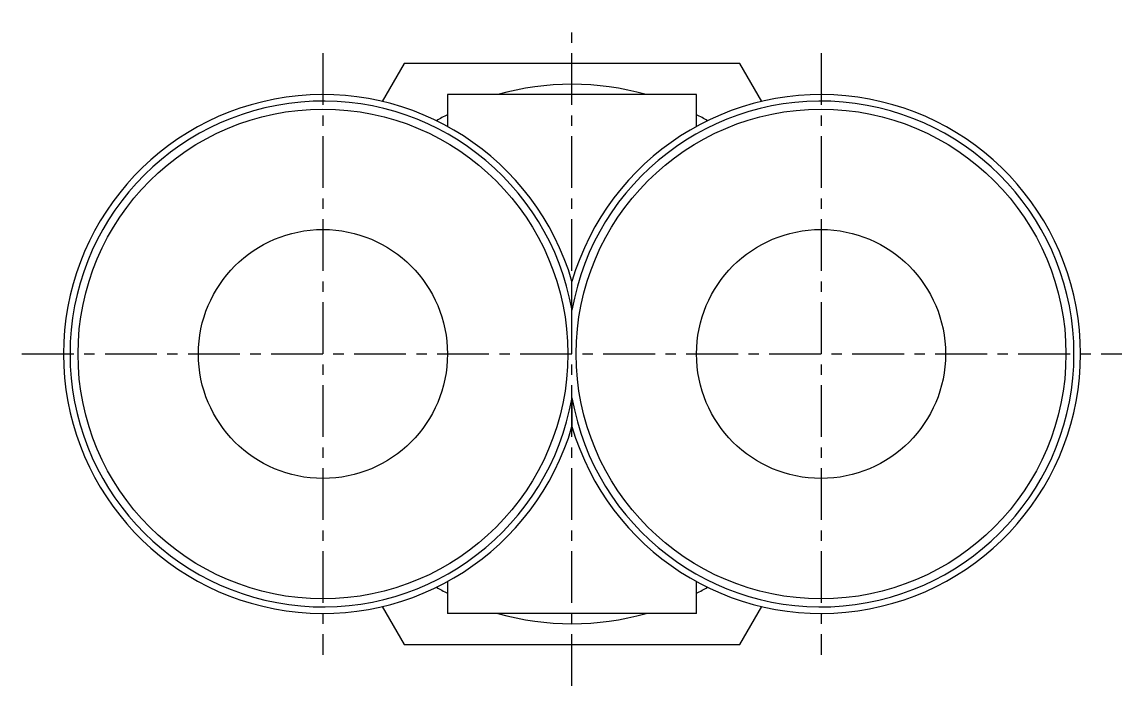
# Model space of a CAD drawing. Extents: x 15.3 to 102.8, y -16.9 to 75.1.
# Drawn here: x 23.44 to 49.94, y 59.08 to 75.08 of the extents above; entities that cross this region are included whole.
import ezdxf

# ---------------------------------------------------------------- set-up
doc = ezdxf.new("R2010")
doc.units = 0
doc.linetypes.add('CENTER', pattern=[2, 1.25, -0.25, 0.25, -0.25])
doc.layers.get('0').update_dxf_attribs({"linetype": 'CONTINUOUS'})
doc.layers.add('CENTER', color=1, linetype='CENTER')

msp = doc.modelspace()

# ---------------------------------------------------------------- linework, layer by layer
at = {"color": 7, "linetype": 'CONTINUOUS'}
for p, q in [((32.644, 74.084), (32.115, 73.168)), ((40.727, 74.084), (32.644, 74.084)), ((41.255, 73.168), (40.727, 74.084)), ((33.685, 73.334), (33.685, 72.567)), ((39.685, 73.334), (33.685, 73.334)), ((39.685, 72.567), (39.685, 73.334)), ((36.685, 68.143), (36.685, 68.834)), ((36.685, 66.025), (36.685, 65.334)), ((33.685, 61.601), (33.685, 60.834)), ((39.685, 60.834), (39.685, 61.601)), ((32.115, 61), (32.644, 60.084)), ((40.727, 60.084), (41.255, 61)), ((39.685, 60.834), (33.685, 60.834)), ((32.644, 60.084), (40.727, 60.084))]:
    msp.add_line(p, q, dxfattribs=at)
for centre, radius in [((30.685, 67.084), 5.9), ((42.685, 67.084), 5.9), ((30.685, 67.084), 3), ((42.685, 67.084), 3)]:
    msp.add_circle(centre, radius, dxfattribs=at)
for centre, radius, start, end in [((36.685, 67.084), 6.5, 74.0576, 105.9424), ((30.685, 67.084), 6.25, 16.2602, 343.7398), ((30.685, 67.084), 6.093, 10.0116, 349.9884), ((42.685, 67.084), 6.25, 196.2602, 163.7398), ((42.685, 67.084), 6.093, 190.0116, 169.9884), ((36.685, 67.084), 6.5, 117.4864, 120.1592), ((36.685, 67.084), 6.5, 59.8408, 62.5136), ((36.685, 67.084), 6.5, 239.8408, 242.5136), ((36.685, 67.084), 6.5, 297.4864, 300.1592), ((36.685, 67.084), 6.5, 254.0576, 285.9424)]:
    msp.add_arc(centre, radius, start, end, dxfattribs=at)
at = {"layer": 'CENTER', "color": 1, "linetype": 'CENTER'}
for p, q in [((36.685, 59.084), (36.685, 75.084)), ((30.685, 74.334), (30.685, 59.834)), ((42.685, 74.334), (42.685, 59.834)), ((23.435, 67.084), (49.935, 67.084))]:
    msp.add_line(p, q, dxfattribs=at)

doc.saveas('drawing.dxf')
